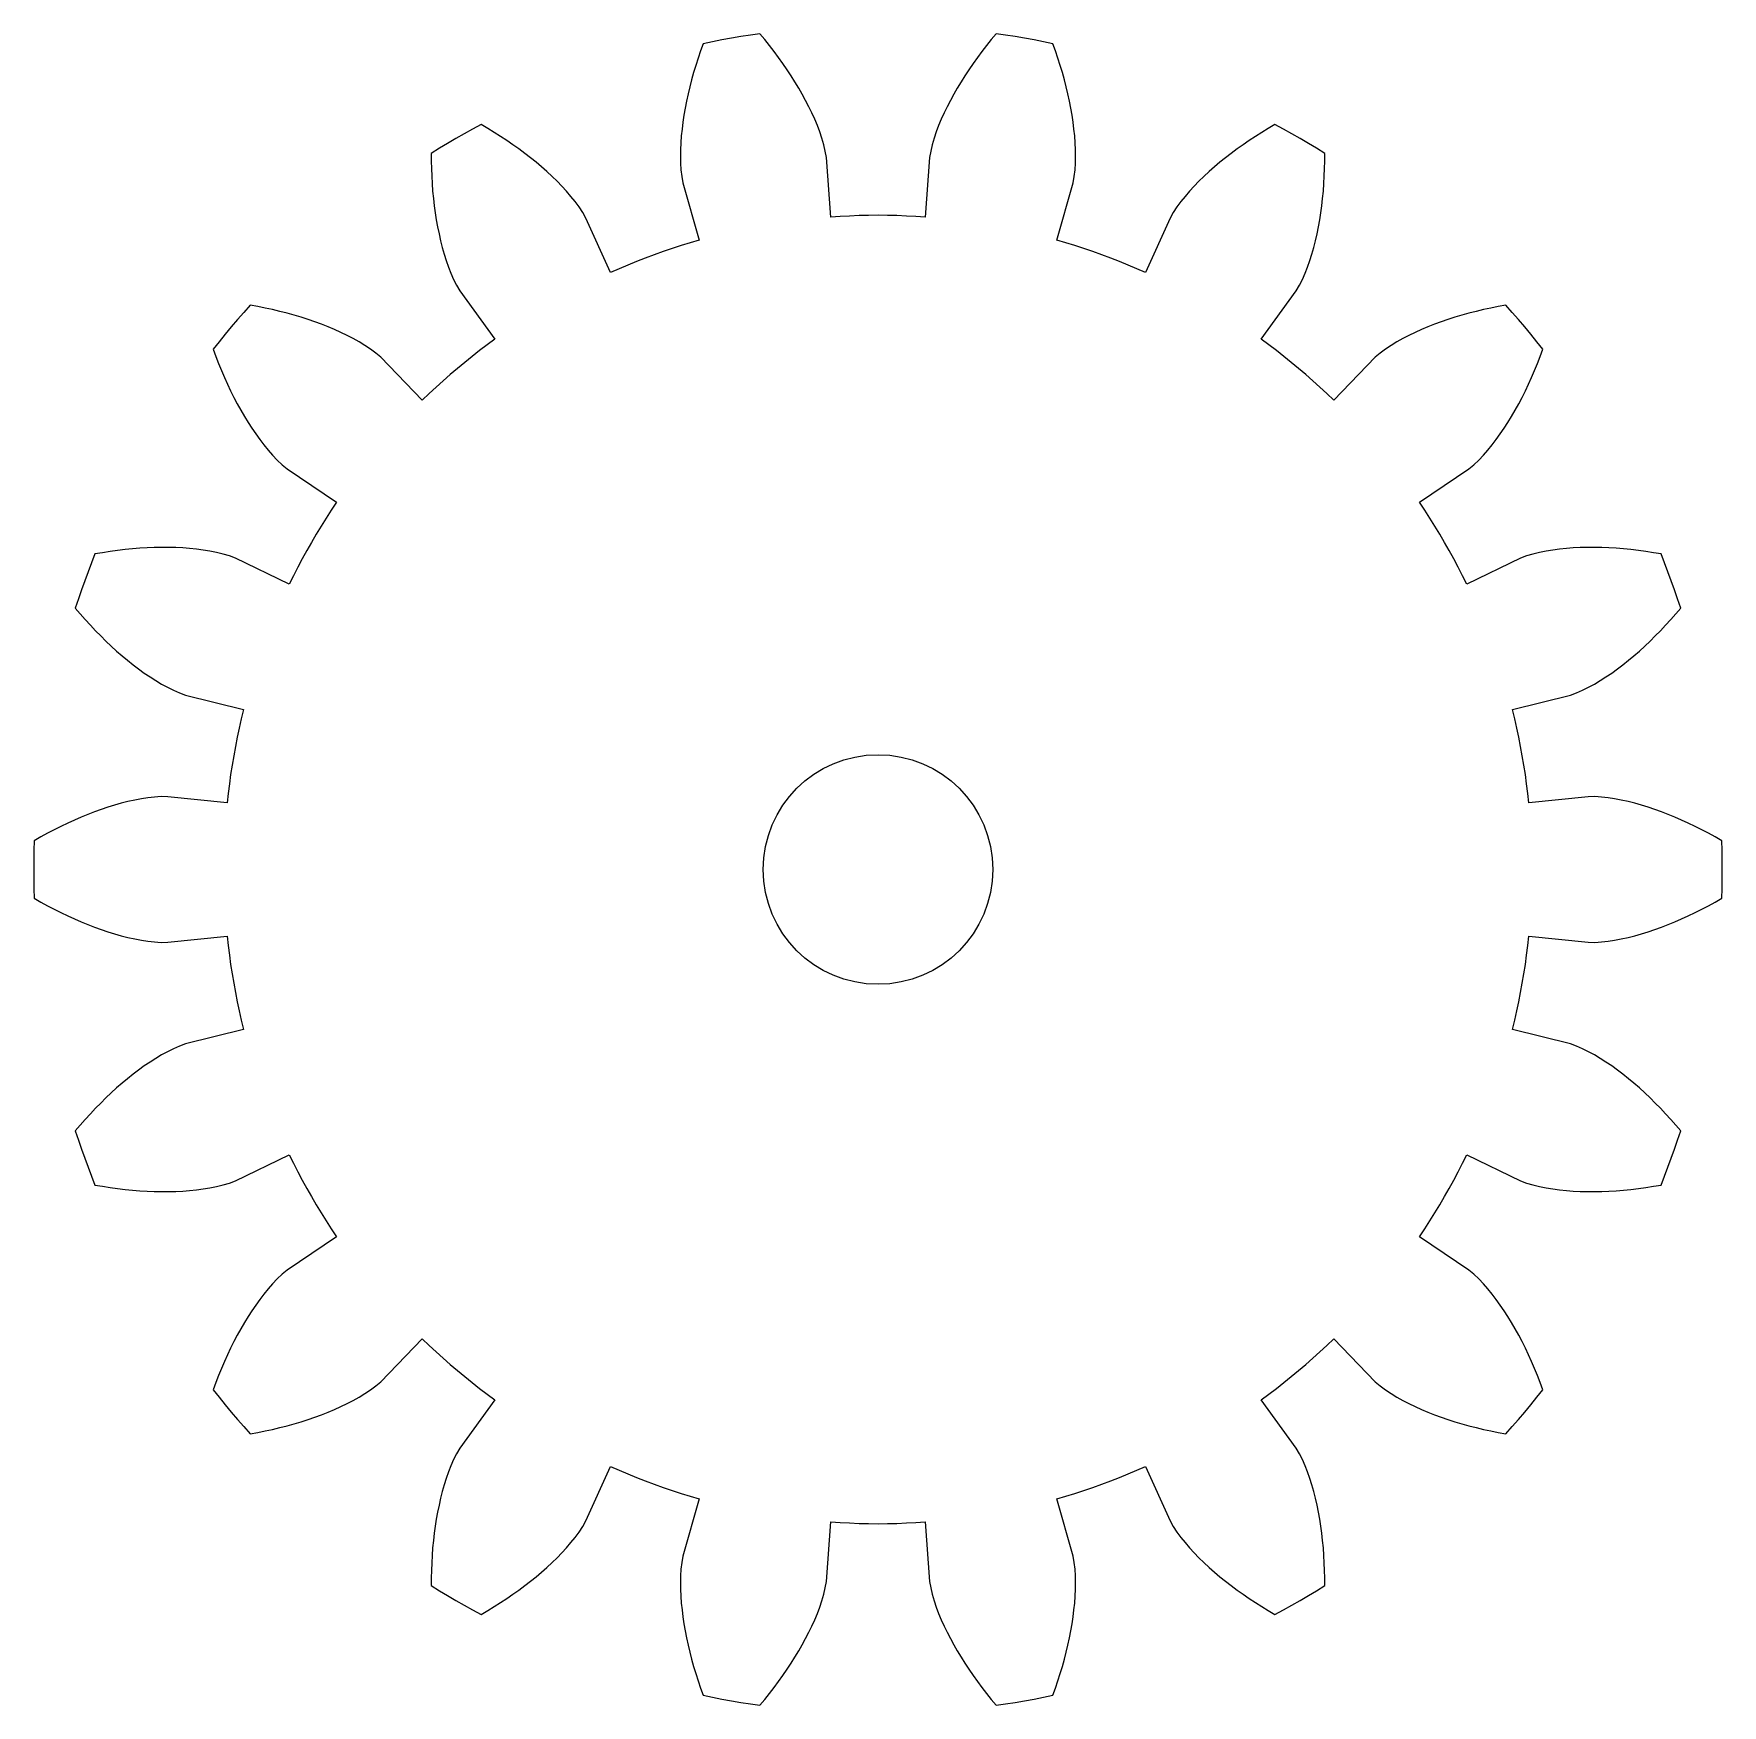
# Model space of a CAD drawing. Header units: millimetres. Extents: x -12.5 to 12.5, y -12.4 to 12.4.
import ezdxf

# ---------------------------------------------------------------- set-up
doc = ezdxf.new("R2010")
doc.units = ezdxf.units.MM

msp = doc.modelspace()

# ---------------------------------------------------------------- linework, layer by layer
msp.add_lwpolyline([(9.637, -0.988), (10.516, -1.078), (10.613, -1.079), (10.711, -1.073), (10.809, -1.062), (10.907, -1.047), (11.006, -1.028), (11.105, -1.006), (11.204, -0.981), (11.303, -0.954), (11.402, -0.923), (11.501, -0.89), (11.601, -0.854), (11.7, -0.816), (11.8, -0.775), (11.899, -0.732), (11.998, -0.686), (12.097, -0.639), (12.197, -0.589), (12.295, -0.537), (12.394, -0.482), (12.493, -0.426), (12.497, -0.284), (12.499, -0.142), (12.5, 0), (12.499, 0.142), (12.497, 0.284), (12.493, 0.426), (12.394, 0.482), (12.295, 0.537), (12.197, 0.589), (12.097, 0.639), (11.998, 0.686), (11.899, 0.732), (11.8, 0.775), (11.7, 0.816), (11.601, 0.854), (11.501, 0.89), (11.402, 0.923), (11.303, 0.954), (11.204, 0.981), (11.105, 1.006), (11.006, 1.028), (10.907, 1.047), (10.809, 1.062), (10.711, 1.073), (10.613, 1.079), (10.516, 1.078), (9.637, 0.988), (9.622, 1.127), (9.604, 1.267), (9.585, 1.405), (9.564, 1.544), (9.54, 1.682), (9.515, 1.82), (9.488, 1.958), (9.458, 2.095), (9.427, 2.231), (9.394, 2.368), (10.251, 2.584), (10.342, 2.616), (10.432, 2.655), (10.52, 2.699), (10.607, 2.747), (10.694, 2.798), (10.779, 2.852), (10.864, 2.91), (10.947, 2.97), (11.03, 3.032), (11.112, 3.098), (11.193, 3.165), (11.274, 3.235), (11.353, 3.308), (11.432, 3.382), (11.509, 3.459), (11.586, 3.537), (11.662, 3.618), (11.738, 3.701), (11.812, 3.786), (11.885, 3.872), (11.84, 4.007), (11.794, 4.142), (11.746, 4.275), (11.697, 4.408), (11.646, 4.541), (11.594, 4.673), (11.482, 4.692), (11.37, 4.71), (11.26, 4.725), (11.149, 4.738), (11.04, 4.749), (10.931, 4.757), (10.823, 4.764), (10.716, 4.768), (10.609, 4.77), (10.503, 4.77), (10.399, 4.767), (10.295, 4.762), (10.192, 4.754), (10.091, 4.744), (9.99, 4.731), (9.891, 4.714), (9.794, 4.695), (9.698, 4.672), (9.604, 4.644), (9.513, 4.61), (8.718, 4.225), (8.656, 4.35), (8.592, 4.475), (8.526, 4.599), (8.459, 4.722), (8.39, 4.844), (8.319, 4.965), (8.246, 5.085), (8.171, 5.203), (8.095, 5.321), (8.017, 5.438), (8.749, 5.934), (8.824, 5.995), (8.895, 6.063), (8.963, 6.134), (9.028, 6.209), (9.092, 6.287), (9.154, 6.367), (9.213, 6.45), (9.271, 6.535), (9.328, 6.622), (9.382, 6.711), (9.436, 6.803), (9.487, 6.896), (9.537, 6.991), (9.586, 7.088), (9.632, 7.187), (9.678, 7.287), (9.722, 7.389), (9.764, 7.492), (9.805, 7.597), (9.844, 7.704), (9.756, 7.815), (9.666, 7.926), (9.576, 8.035), (9.484, 8.143), (9.391, 8.25), (9.296, 8.356), (9.184, 8.336), (9.074, 8.315), (8.965, 8.291), (8.857, 8.265), (8.75, 8.238), (8.645, 8.209), (8.541, 8.178), (8.439, 8.146), (8.338, 8.111), (8.239, 8.075), (8.141, 8.036), (8.045, 7.996), (7.952, 7.953), (7.86, 7.909), (7.77, 7.862), (7.682, 7.813), (7.597, 7.761), (7.515, 7.707), (7.436, 7.649), (7.363, 7.586), (6.747, 6.951), (6.646, 7.048), (6.543, 7.144), (6.439, 7.238), (6.334, 7.33), (6.227, 7.421), (6.119, 7.51), (6.01, 7.598), (5.899, 7.684), (5.787, 7.769), (5.674, 7.852), (6.192, 8.568), (6.241, 8.652), (6.285, 8.739), (6.324, 8.83), (6.36, 8.922), (6.393, 9.017), (6.424, 9.114), (6.452, 9.212), (6.477, 9.312), (6.5, 9.413), (6.521, 9.516), (6.54, 9.62), (6.556, 9.725), (6.571, 9.831), (6.583, 9.939), (6.594, 10.048), (6.602, 10.157), (6.608, 10.268), (6.613, 10.38), (6.615, 10.492), (6.615, 10.606), (6.494, 10.681), (6.373, 10.754), (6.25, 10.825), (6.127, 10.896), (6.002, 10.965), (5.877, 11.032), (5.779, 10.975), (5.683, 10.917), (5.588, 10.857), (5.496, 10.796), (5.405, 10.734), (5.316, 10.671), (5.229, 10.606), (5.144, 10.54), (5.061, 10.474), (4.98, 10.405), (4.902, 10.336), (4.826, 10.265), (4.752, 10.193), (4.681, 10.12), (4.612, 10.045), (4.547, 9.969), (4.485, 9.892), (4.426, 9.812), (4.372, 9.731), (4.324, 9.647), (3.963, 8.84), (3.834, 8.896), (3.705, 8.951), (3.575, 9.004), (3.445, 9.054), (3.313, 9.103), (3.181, 9.15), (3.048, 9.195), (2.915, 9.239), (2.781, 9.28), (2.646, 9.319), (2.888, 10.169), (2.906, 10.265), (2.917, 10.362), (2.923, 10.46), (2.925, 10.56), (2.924, 10.66), (2.919, 10.761), (2.912, 10.863), (2.902, 10.965), (2.889, 11.069), (2.873, 11.172), (2.855, 11.276), (2.835, 11.381), (2.812, 11.486), (2.787, 11.591), (2.759, 11.697), (2.73, 11.803), (2.698, 11.909), (2.664, 12.015), (2.627, 12.122), (2.589, 12.229), (2.45, 12.258), (2.31, 12.285), (2.171, 12.31), (2.031, 12.334), (1.89, 12.356), (1.75, 12.377), (1.677, 12.29), (1.607, 12.202), (1.538, 12.113), (1.472, 12.025), (1.407, 11.935), (1.346, 11.845), (1.286, 11.755), (1.229, 11.664), (1.174, 11.573), (1.121, 11.481), (1.071, 11.389), (1.024, 11.297), (0.979, 11.204), (0.937, 11.111), (0.898, 11.017), (0.863, 10.923), (0.831, 10.829), (0.803, 10.734), (0.78, 10.639), (0.764, 10.544), (0.7, 9.662), (0.56, 9.671), (0.42, 9.678), (0.28, 9.683), (0.14, 9.686), (0, 9.688), (-0.14, 9.686), (-0.28, 9.683), (-0.42, 9.678), (-0.56, 9.671), (-0.7, 9.662), (-0.764, 10.544), (-0.78, 10.639), (-0.803, 10.734), (-0.831, 10.829), (-0.863, 10.923), (-0.898, 11.017), (-0.937, 11.111), (-0.979, 11.204), (-1.024, 11.297), (-1.071, 11.389), (-1.121, 11.481), (-1.174, 11.573), (-1.229, 11.664), (-1.286, 11.755), (-1.346, 11.845), (-1.407, 11.935), (-1.472, 12.025), (-1.538, 12.113), (-1.607, 12.202), (-1.677, 12.29), (-1.75, 12.377), (-1.89, 12.356), (-2.031, 12.334), (-2.171, 12.31), (-2.31, 12.285), (-2.45, 12.258), (-2.589, 12.229), (-2.627, 12.122), (-2.664, 12.015), (-2.698, 11.909), (-2.73, 11.803), (-2.759, 11.697), (-2.787, 11.591), (-2.812, 11.486), (-2.835, 11.381), (-2.855, 11.276), (-2.873, 11.172), (-2.889, 11.069), (-2.902, 10.965), (-2.912, 10.863), (-2.919, 10.761), (-2.924, 10.66), (-2.925, 10.56), (-2.923, 10.46), (-2.917, 10.362), (-2.906, 10.265), (-2.888, 10.169), (-2.646, 9.319), (-2.781, 9.28), (-2.915, 9.239), (-3.048, 9.195), (-3.181, 9.15), (-3.313, 9.103), (-3.445, 9.054), (-3.575, 9.004), (-3.705, 8.951), (-3.834, 8.896), (-3.963, 8.84), (-4.324, 9.647), (-4.372, 9.731), (-4.426, 9.812), (-4.485, 9.892), (-4.547, 9.969), (-4.612, 10.045), (-4.681, 10.12), (-4.752, 10.193), (-4.826, 10.265), (-4.902, 10.336), (-4.98, 10.405), (-5.061, 10.474), (-5.144, 10.54), (-5.229, 10.606), (-5.316, 10.671), (-5.405, 10.734), (-5.496, 10.796), (-5.588, 10.857), (-5.683, 10.917), (-5.779, 10.975), (-5.877, 11.032), (-6.002, 10.965), (-6.127, 10.896), (-6.25, 10.825), (-6.373, 10.754), (-6.494, 10.681), (-6.615, 10.606), (-6.615, 10.492), (-6.613, 10.38), (-6.608, 10.268), (-6.602, 10.157), (-6.594, 10.048), (-6.583, 9.939), (-6.571, 9.831), (-6.556, 9.725), (-6.54, 9.62), (-6.521, 9.516), (-6.5, 9.413), (-6.477, 9.312), (-6.452, 9.212), (-6.424, 9.114), (-6.393, 9.017), (-6.36, 8.922), (-6.324, 8.83), (-6.285, 8.739), (-6.241, 8.652), (-6.192, 8.568), (-5.674, 7.852), (-5.787, 7.769), (-5.899, 7.684), (-6.01, 7.598), (-6.119, 7.51), (-6.227, 7.421), (-6.334, 7.33), (-6.439, 7.238), (-6.543, 7.144), (-6.646, 7.048), (-6.747, 6.951), (-7.363, 7.586), (-7.436, 7.649), (-7.515, 7.707), (-7.597, 7.761), (-7.682, 7.813), (-7.77, 7.862), (-7.86, 7.909), (-7.952, 7.953), (-8.045, 7.996), (-8.141, 8.036), (-8.239, 8.075), (-8.338, 8.111), (-8.439, 8.146), (-8.541, 8.178), (-8.645, 8.209), (-8.75, 8.238), (-8.857, 8.265), (-8.965, 8.291), (-9.074, 8.315), (-9.184, 8.336), (-9.296, 8.356), (-9.391, 8.25), (-9.484, 8.143), (-9.576, 8.035), (-9.666, 7.926), (-9.756, 7.815), (-9.844, 7.704), (-9.805, 7.597), (-9.764, 7.492), (-9.722, 7.389), (-9.678, 7.287), (-9.632, 7.187), (-9.586, 7.088), (-9.537, 6.991), (-9.487, 6.896), (-9.436, 6.803), (-9.382, 6.711), (-9.328, 6.622), (-9.271, 6.535), (-9.213, 6.45), (-9.154, 6.367), (-9.092, 6.287), (-9.028, 6.209), (-8.963, 6.134), (-8.895, 6.063), (-8.824, 5.995), (-8.749, 5.934), (-8.017, 5.438), (-8.095, 5.321), (-8.171, 5.203), (-8.246, 5.085), (-8.319, 4.965), (-8.39, 4.844), (-8.459, 4.722), (-8.526, 4.599), (-8.592, 4.475), (-8.656, 4.35), (-8.718, 4.225), (-9.513, 4.61), (-9.604, 4.644), (-9.698, 4.672), (-9.794, 4.695), (-9.891, 4.714), (-9.99, 4.731), (-10.091, 4.744), (-10.192, 4.754), (-10.295, 4.762), (-10.399, 4.767), (-10.503, 4.77), (-10.609, 4.77), (-10.716, 4.768), (-10.823, 4.764), (-10.931, 4.757), (-11.04, 4.749), (-11.149, 4.738), (-11.26, 4.725), (-11.37, 4.71), (-11.482, 4.692), (-11.594, 4.673), (-11.646, 4.541), (-11.697, 4.408), (-11.746, 4.275), (-11.794, 4.142), (-11.84, 4.007), (-11.885, 3.872), (-11.812, 3.786), (-11.738, 3.701), (-11.662, 3.618), (-11.586, 3.537), (-11.509, 3.459), (-11.432, 3.382), (-11.353, 3.308), (-11.274, 3.235), (-11.193, 3.165), (-11.112, 3.098), (-11.03, 3.032), (-10.947, 2.97), (-10.864, 2.91), (-10.779, 2.852), (-10.694, 2.798), (-10.607, 2.747), (-10.52, 2.699), (-10.432, 2.655), (-10.342, 2.616), (-10.251, 2.584), (-9.394, 2.368), (-9.427, 2.231), (-9.458, 2.095), (-9.488, 1.958), (-9.515, 1.82), (-9.54, 1.682), (-9.564, 1.544), (-9.585, 1.405), (-9.604, 1.267), (-9.622, 1.127), (-9.637, 0.988), (-10.516, 1.078), (-10.613, 1.079), (-10.711, 1.073), (-10.809, 1.062), (-10.907, 1.047), (-11.006, 1.028), (-11.105, 1.006), (-11.204, 0.981), (-11.303, 0.954), (-11.402, 0.923), (-11.501, 0.89), (-11.601, 0.854), (-11.7, 0.816), (-11.8, 0.775), (-11.899, 0.732), (-11.998, 0.686), (-12.097, 0.639), (-12.197, 0.589), (-12.295, 0.537), (-12.394, 0.482), (-12.493, 0.426), (-12.497, 0.284), (-12.499, 0.142), (-12.5, 0), (-12.499, -0.142), (-12.497, -0.284), (-12.493, -0.426), (-12.394, -0.482), (-12.295, -0.537), (-12.197, -0.589), (-12.097, -0.639), (-11.998, -0.686), (-11.899, -0.732), (-11.8, -0.775), (-11.7, -0.816), (-11.601, -0.854), (-11.501, -0.89), (-11.402, -0.923), (-11.303, -0.954), (-11.204, -0.981), (-11.105, -1.006), (-11.006, -1.028), (-10.907, -1.047), (-10.809, -1.062), (-10.711, -1.073), (-10.613, -1.079), (-10.516, -1.078), (-9.637, -0.988), (-9.622, -1.127), (-9.604, -1.267), (-9.585, -1.405), (-9.564, -1.544), (-9.54, -1.682), (-9.515, -1.82), (-9.488, -1.958), (-9.458, -2.095), (-9.427, -2.231), (-9.394, -2.368), (-10.251, -2.584), (-10.342, -2.616), (-10.432, -2.655), (-10.52, -2.699), (-10.607, -2.747), (-10.694, -2.798), (-10.779, -2.852), (-10.864, -2.91), (-10.947, -2.97), (-11.03, -3.032), (-11.112, -3.098), (-11.193, -3.165), (-11.274, -3.235), (-11.353, -3.308), (-11.432, -3.382), (-11.509, -3.459), (-11.586, -3.537), (-11.662, -3.618), (-11.738, -3.701), (-11.812, -3.786), (-11.885, -3.872), (-11.84, -4.007), (-11.794, -4.142), (-11.746, -4.275), (-11.697, -4.408), (-11.646, -4.541), (-11.594, -4.673), (-11.482, -4.692), (-11.37, -4.71), (-11.26, -4.725), (-11.149, -4.738), (-11.04, -4.749), (-10.931, -4.757), (-10.823, -4.764), (-10.716, -4.768), (-10.609, -4.77), (-10.503, -4.77), (-10.399, -4.767), (-10.295, -4.762), (-10.192, -4.754), (-10.091, -4.744), (-9.99, -4.731), (-9.891, -4.714), (-9.794, -4.695), (-9.698, -4.672), (-9.604, -4.644), (-9.513, -4.61), (-8.718, -4.225), (-8.656, -4.35), (-8.592, -4.475), (-8.526, -4.599), (-8.459, -4.722), (-8.39, -4.844), (-8.319, -4.965), (-8.246, -5.085), (-8.171, -5.203), (-8.095, -5.321), (-8.017, -5.438), (-8.749, -5.934), (-8.824, -5.995), (-8.895, -6.063), (-8.963, -6.134), (-9.028, -6.209), (-9.092, -6.287), (-9.154, -6.367), (-9.213, -6.45), (-9.271, -6.535), (-9.328, -6.622), (-9.382, -6.711), (-9.436, -6.803), (-9.487, -6.896), (-9.537, -6.991), (-9.586, -7.088), (-9.632, -7.187), (-9.678, -7.287), (-9.722, -7.389), (-9.764, -7.492), (-9.805, -7.597), (-9.844, -7.704), (-9.756, -7.815), (-9.666, -7.926), (-9.576, -8.035), (-9.484, -8.143), (-9.391, -8.25), (-9.296, -8.356), (-9.184, -8.336), (-9.074, -8.315), (-8.965, -8.291), (-8.857, -8.265), (-8.75, -8.238), (-8.645, -8.209), (-8.541, -8.178), (-8.439, -8.146), (-8.338, -8.111), (-8.239, -8.075), (-8.141, -8.036), (-8.045, -7.996), (-7.952, -7.953), (-7.86, -7.909), (-7.77, -7.862), (-7.682, -7.813), (-7.597, -7.761), (-7.515, -7.707), (-7.436, -7.649), (-7.363, -7.586), (-6.747, -6.951), (-6.646, -7.048), (-6.543, -7.144), (-6.439, -7.238), (-6.334, -7.33), (-6.227, -7.421), (-6.119, -7.51), (-6.01, -7.598), (-5.899, -7.684), (-5.787, -7.769), (-5.674, -7.852), (-6.192, -8.568), (-6.241, -8.652), (-6.285, -8.739), (-6.324, -8.83), (-6.36, -8.922), (-6.393, -9.017), (-6.424, -9.114), (-6.452, -9.212), (-6.477, -9.312), (-6.5, -9.413), (-6.521, -9.516), (-6.54, -9.62), (-6.556, -9.725), (-6.571, -9.831), (-6.583, -9.939), (-6.594, -10.048), (-6.602, -10.157), (-6.608, -10.268), (-6.613, -10.38), (-6.615, -10.492), (-6.615, -10.606), (-6.494, -10.681), (-6.373, -10.754), (-6.25, -10.825), (-6.127, -10.896), (-6.002, -10.965), (-5.877, -11.032), (-5.779, -10.975), (-5.683, -10.917), (-5.588, -10.857), (-5.496, -10.796), (-5.405, -10.734), (-5.316, -10.671), (-5.229, -10.606), (-5.144, -10.54), (-5.061, -10.474), (-4.98, -10.405), (-4.902, -10.336), (-4.826, -10.265), (-4.752, -10.193), (-4.681, -10.12), (-4.612, -10.045), (-4.547, -9.969), (-4.485, -9.892), (-4.426, -9.812), (-4.372, -9.731), (-4.324, -9.647), (-3.963, -8.84), (-3.834, -8.896), (-3.705, -8.951), (-3.575, -9.004), (-3.445, -9.054), (-3.313, -9.103), (-3.181, -9.15), (-3.048, -9.195), (-2.915, -9.239), (-2.781, -9.28), (-2.646, -9.319), (-2.888, -10.169), (-2.906, -10.265), (-2.917, -10.362), (-2.923, -10.46), (-2.925, -10.56), (-2.924, -10.66), (-2.919, -10.761), (-2.912, -10.863), (-2.902, -10.965), (-2.889, -11.069), (-2.873, -11.172), (-2.855, -11.276), (-2.835, -11.381), (-2.812, -11.486), (-2.787, -11.591), (-2.759, -11.697), (-2.73, -11.803), (-2.698, -11.909), (-2.664, -12.015), (-2.627, -12.122), (-2.589, -12.229), (-2.45, -12.258), (-2.31, -12.285), (-2.171, -12.31), (-2.031, -12.334), (-1.89, -12.356), (-1.75, -12.377), (-1.677, -12.29), (-1.607, -12.202), (-1.538, -12.113), (-1.472, -12.025), (-1.407, -11.935), (-1.346, -11.845), (-1.286, -11.755), (-1.229, -11.664), (-1.174, -11.573), (-1.121, -11.481), (-1.071, -11.389), (-1.024, -11.297), (-0.979, -11.204), (-0.937, -11.111), (-0.898, -11.017), (-0.863, -10.923), (-0.831, -10.829), (-0.803, -10.734), (-0.78, -10.639), (-0.764, -10.544), (-0.7, -9.662), (-0.56, -9.671), (-0.42, -9.678), (-0.28, -9.683), (-0.14, -9.686), (0, -9.688), (0.14, -9.686), (0.28, -9.683), (0.42, -9.678), (0.56, -9.671), (0.7, -9.662), (0.764, -10.544), (0.78, -10.639), (0.803, -10.734), (0.831, -10.829), (0.863, -10.923), (0.898, -11.017), (0.937, -11.111), (0.979, -11.204), (1.024, -11.297), (1.071, -11.389), (1.121, -11.481), (1.174, -11.573), (1.229, -11.664), (1.286, -11.755), (1.346, -11.845), (1.407, -11.935), (1.472, -12.025), (1.538, -12.113), (1.607, -12.202), (1.677, -12.29), (1.75, -12.377), (1.89, -12.356), (2.031, -12.334), (2.171, -12.31), (2.31, -12.285), (2.45, -12.258), (2.589, -12.229), (2.627, -12.122), (2.664, -12.015), (2.698, -11.909), (2.73, -11.803), (2.759, -11.697), (2.787, -11.591), (2.812, -11.486), (2.835, -11.381), (2.855, -11.276), (2.873, -11.172), (2.889, -11.069), (2.902, -10.965), (2.912, -10.863), (2.919, -10.761), (2.924, -10.66), (2.925, -10.56), (2.923, -10.46), (2.917, -10.362), (2.906, -10.265), (2.888, -10.169), (2.646, -9.319), (2.781, -9.28), (2.915, -9.239), (3.048, -9.195), (3.181, -9.15), (3.313, -9.103), (3.445, -9.054), (3.575, -9.004), (3.705, -8.951), (3.834, -8.896), (3.963, -8.84), (4.324, -9.647), (4.372, -9.731), (4.426, -9.812), (4.485, -9.892), (4.547, -9.969), (4.612, -10.045), (4.681, -10.12), (4.752, -10.193), (4.826, -10.265), (4.902, -10.336), (4.98, -10.405), (5.061, -10.474), (5.144, -10.54), (5.229, -10.606), (5.316, -10.671), (5.405, -10.734), (5.496, -10.796), (5.588, -10.857), (5.683, -10.917), (5.779, -10.975), (5.877, -11.032), (6.002, -10.965), (6.127, -10.896), (6.25, -10.825), (6.373, -10.754), (6.494, -10.681), (6.615, -10.606), (6.615, -10.492), (6.613, -10.38), (6.608, -10.268), (6.602, -10.157), (6.594, -10.048), (6.583, -9.939), (6.571, -9.831), (6.556, -9.725), (6.54, -9.62), (6.521, -9.516), (6.5, -9.413), (6.477, -9.312), (6.452, -9.212), (6.424, -9.114), (6.393, -9.017), (6.36, -8.922), (6.324, -8.83), (6.285, -8.739), (6.241, -8.652), (6.192, -8.568), (5.674, -7.852), (5.787, -7.769), (5.899, -7.684), (6.01, -7.598), (6.119, -7.51), (6.227, -7.421), (6.334, -7.33), (6.439, -7.238), (6.543, -7.144), (6.646, -7.048), (6.747, -6.951), (7.363, -7.586), (7.436, -7.649), (7.515, -7.707), (7.597, -7.761), (7.682, -7.813), (7.77, -7.862), (7.86, -7.909), (7.952, -7.953), (8.045, -7.996), (8.141, -8.036), (8.239, -8.075), (8.338, -8.111), (8.439, -8.146), (8.541, -8.178), (8.645, -8.209), (8.75, -8.238), (8.857, -8.265), (8.965, -8.291), (9.074, -8.315), (9.184, -8.336), (9.296, -8.356), (9.391, -8.25), (9.484, -8.143), (9.576, -8.035), (9.666, -7.926), (9.756, -7.815), (9.844, -7.704), (9.805, -7.597), (9.764, -7.492), (9.722, -7.389), (9.678, -7.287), (9.632, -7.187), (9.586, -7.088), (9.537, -6.991), (9.487, -6.896), (9.436, -6.803), (9.382, -6.711), (9.328, -6.622), (9.271, -6.535), (9.213, -6.45), (9.154, -6.367), (9.092, -6.287), (9.028, -6.209), (8.963, -6.134), (8.895, -6.063), (8.824, -5.995), (8.749, -5.934), (8.017, -5.438), (8.095, -5.321), (8.171, -5.203), (8.246, -5.085), (8.319, -4.965), (8.39, -4.844), (8.459, -4.722), (8.526, -4.599), (8.592, -4.475), (8.656, -4.35), (8.718, -4.225), (9.513, -4.61), (9.604, -4.644), (9.698, -4.672), (9.794, -4.695), (9.891, -4.714), (9.99, -4.731), (10.091, -4.744), (10.192, -4.754), (10.295, -4.762), (10.399, -4.767), (10.503, -4.77), (10.609, -4.77), (10.716, -4.768), (10.823, -4.764), (10.931, -4.757), (11.04, -4.749), (11.149, -4.738), (11.26, -4.725), (11.37, -4.71), (11.482, -4.692), (11.594, -4.673), (11.646, -4.541), (11.697, -4.408), (11.746, -4.275), (11.794, -4.142), (11.84, -4.007), (11.885, -3.872), (11.812, -3.786), (11.738, -3.701), (11.662, -3.618), (11.586, -3.537), (11.509, -3.459), (11.432, -3.382), (11.353, -3.308), (11.274, -3.235), (11.193, -3.165), (11.112, -3.098), (11.03, -3.032), (10.947, -2.97), (10.864, -2.91), (10.779, -2.852), (10.694, -2.798), (10.607, -2.747), (10.52, -2.699), (10.432, -2.655), (10.342, -2.616), (10.251, -2.584), (9.394, -2.368), (9.427, -2.231), (9.458, -2.095), (9.488, -1.958), (9.515, -1.82), (9.54, -1.682), (9.564, -1.544), (9.585, -1.405), (9.604, -1.267), (9.622, -1.127)], close=True)
msp.add_circle((0, 0), 1.7)

doc.saveas('drawing.dxf')
